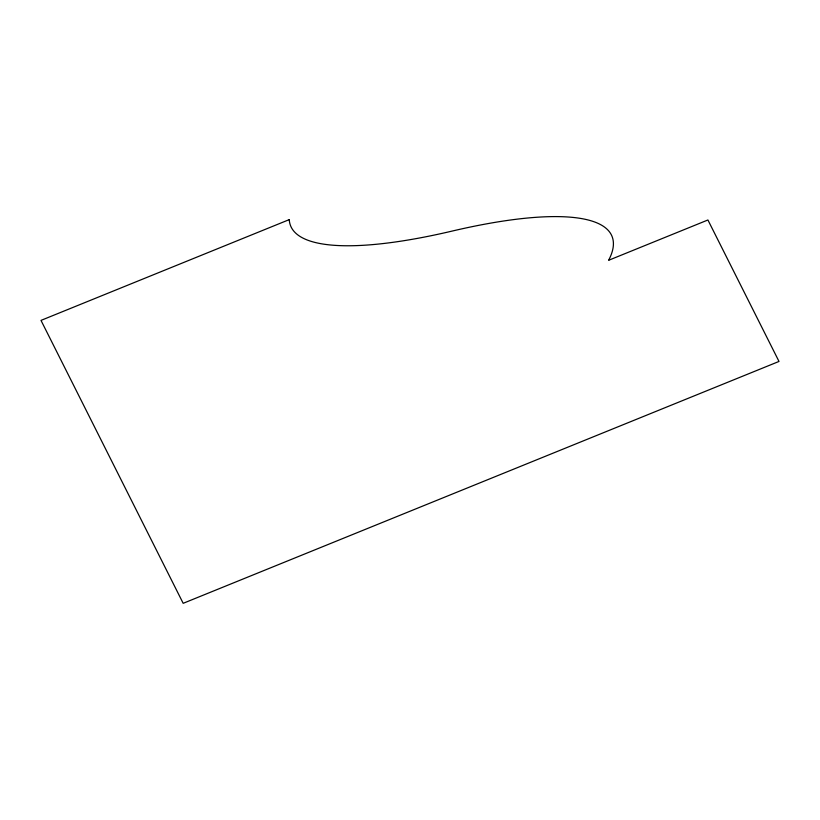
<?xml version="1.0" encoding="UTF-8"?>
<svg xmlns="http://www.w3.org/2000/svg" width="820" height="820" viewBox="0 0 820 820"><rect width="100%" height="100%" fill="white"/><g stroke="black" fill="none" stroke-linecap="round" stroke-linejoin="round"><path stroke-width="1.23" d="M289.265 219.616L41 320.394L183.178 603.315L779 361.446L707.916 219.985L608.604 260.299A307.787 75.501 -21.8 0 0 451.922 231.127A310.073 76.065 -21.8 0 1 289.265 219.616"/></g></svg>
